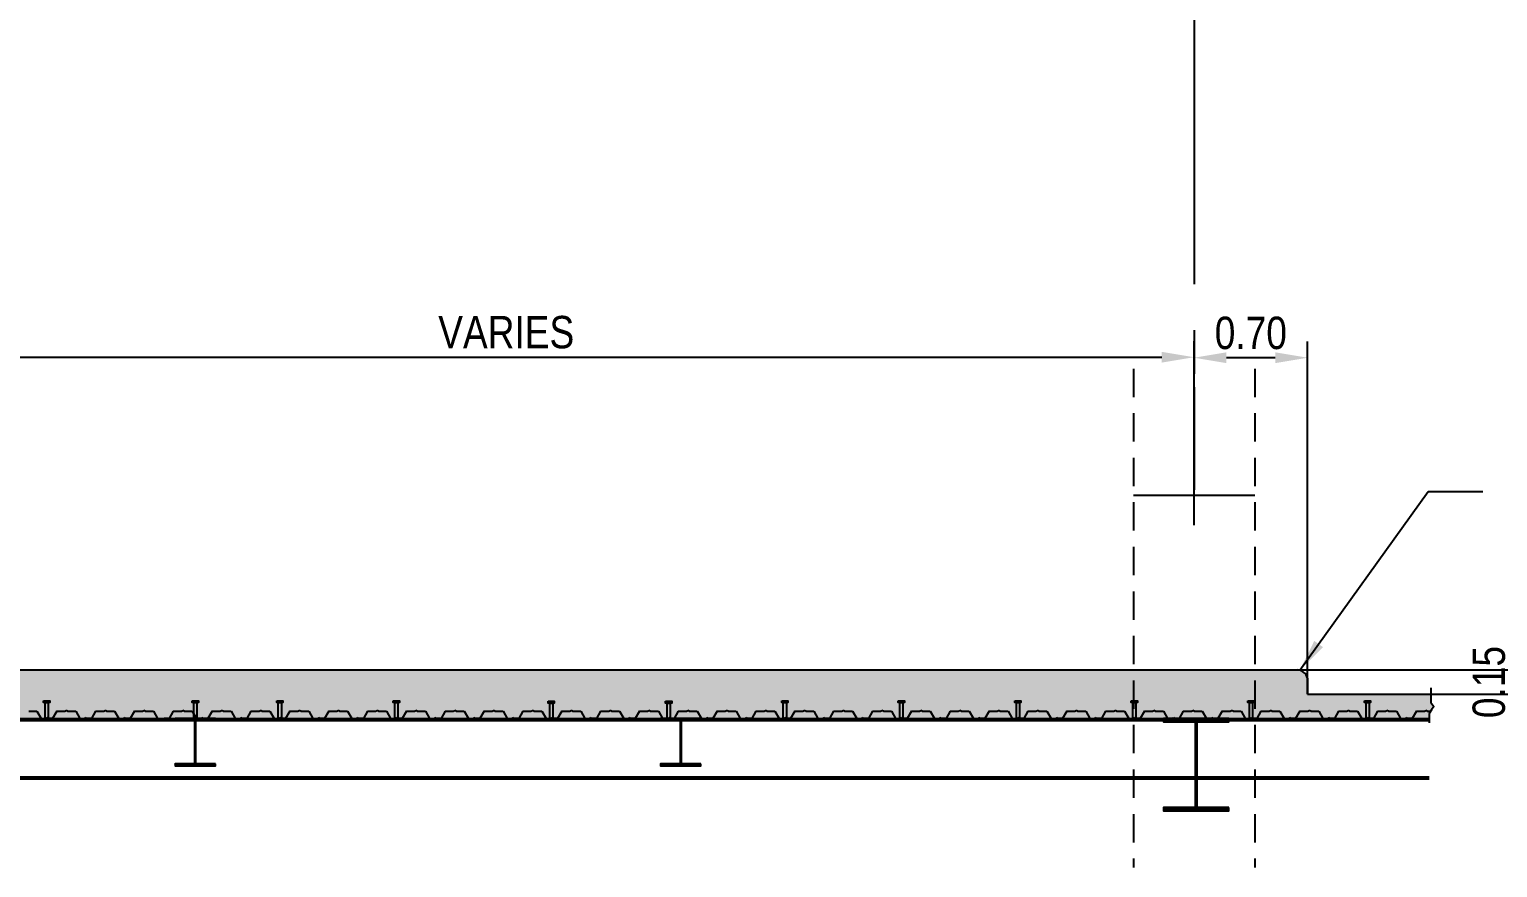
# Model space of a CAD drawing. Header units: millimetres. Extents: x 2148 to 2681, y 758 to 986.
# Drawn here: x 2252.55 to 2261.62, y 768.84 to 774.01 of the extents above; entities that cross this region are included whole.
import ezdxf

# ---------------------------------------------------------------- set-up
doc = ezdxf.new("R2010")
doc.units = ezdxf.units.MM
doc.linetypes.add('CENTER2', pattern=[28.575, 19.05, -3.175, 3.175, -3.175])
doc.linetypes.add('DASHED2', pattern=[0.375, 0.25, -0.125])
for name, color, linetype in [('4CO', 4, 'Continuous'), ('D', 1, 'Continuous'), ('FIXTURE', 1, 'Continuous'), ('hacht', 8, 'Continuous'), ('HATCH', 8, 'Continuous'), ('S_GRID LINES', 252, 'Continuous')]:
    doc.layers.add(name, color=color, linetype=linetype)
doc.styles.add('ARIALNW', font='ARIALN.TTF')
doc.dimstyles.new('DIM 100', dxfattribs={"dimtxt": 0.2, "dimasz": 0.2, "dimexe": 0.1, "dimexo": 0, "dimgap": 0.05, "dimtad": 1, "dimzin": 0, "dimdsep": 46, "dimtxsty": 'ARIALNW', "dimcen": 0.09, "dimclrd": 6, "dimclre": 6, "dimclrt": 13, "dimadec": 0, "dimazin": 0, "dimtfac": 1, "dimtofl": 0, "dimtmove": 2, "dimatfit": 3, "dimfxl": 1, "dimtolj": 1, "dimtzin": 0, "dimarcsym": 0})
doc.dimstyles.new('DIM 200', dxfattribs={"dimtxt": 0.36, "dimasz": 0.35, "dimexe": 0.1, "dimexo": 0, "dimgap": 0.08, "dimtad": 1, "dimlfac": 2, "dimrnd": 0.005, "dimzin": 1, "dimdsep": 46, "dimtxsty": 'ARIALNW', "dimcen": 0.09, "dimclrd": 6, "dimclre": 6, "dimclrt": 13, "dimadec": 0, "dimazin": 0, "dimtfac": 1, "dimtofl": 0, "dimtmove": 2, "dimatfit": 3, "dimfxl": 1, "dimtolj": 1, "dimtzin": 0, "dimarcsym": 0})

# ---------------------------------------------------------------- blocks, each defined once
blk = doc.blocks.new('*D2446')
at = {"layer": 'Defpoints', "color": 0, "transparency": 16777216}
for p in [(2259.742, 772.1563, 0), (2259.742, 771.9867), (2260.4433, 769.9587)]:
    blk.add_point(p, dxfattribs=at)
at = {"layer": 'FIXTURE', "color": 6, "lineweight": -2, "transparency": 16777216}
for p, q in [((2259.742, 772.1563), (2259.742, 771.8867)), ((2260.4433, 769.9587), (2260.4433, 772.0867)), ((2260.2433, 771.9867), (2259.942, 771.9867))]:
    blk.add_line(p, q, dxfattribs=at)
at = {"layer": 'FIXTURE', "color": 6, "transparency": 16777216}
for points in [[(2259.942, 772.02), (2259.942, 771.9533), (2259.742, 771.9867)], [(2260.2433, 772.02), (2260.2433, 771.9533), (2260.4433, 771.9867)]]:
    blk.add_solid(points, dxfattribs=at)
at = {"layer": 'FIXTURE', "color": 13, "transparency": 16777216, "insert": (2260.0926, 772.1388), "char_height": 0.2, "attachment_point": 5, "style": 'ARIALNW'}
blk.add_mtext('\\A1;0.70', dxfattribs=at)
blk = doc.blocks.new('*D2447')
at = {"layer": 'Defpoints', "color": 0, "transparency": 16777216}
for p in [(2259.742, 771.9898), (2251.242, 770.9531, 0), (2259.742, 770.9531, 0)]:
    blk.add_point(p, dxfattribs=at)
at = {"layer": 'FIXTURE', "color": 6, "lineweight": -2, "transparency": 16777216}
for p, q in [((2251.242, 770.9531), (2251.242, 772.0898)), ((2259.742, 770.9531), (2259.742, 772.0898)), ((2251.442, 771.9898), (2259.542, 771.9898))]:
    blk.add_line(p, q, dxfattribs=at)
at = {"layer": 'FIXTURE', "color": 6, "transparency": 16777216}
for points in [[(2251.442, 772.0232), (2251.442, 771.9565), (2251.242, 771.9898)], [(2259.542, 772.0232), (2259.542, 771.9565), (2259.742, 771.9898)]]:
    blk.add_solid(points, dxfattribs=at)
at = {"layer": 'FIXTURE', "color": 13, "transparency": 16777216, "insert": (2255.492, 772.1433), "char_height": 0.2, "attachment_point": 5, "style": 'ARIALNW'}
blk.add_mtext('\\A1;VARIES', dxfattribs=at)
blk = doc.blocks.new('*D2451')
at = {"layer": 'Defpoints', "color": 0, "transparency": 16777216}
for p in [(2260.302, 770.0587, 0), (2260.4433, 769.9087, 0), (2261.7671, 769.9087)]:
    blk.add_point(p, dxfattribs=at)
at = {"layer": 'FIXTURE', "color": 6, "lineweight": -2, "transparency": 16777216}
for p, q in [((2261.7671, 770.2587), (2261.7671, 770.4587)), ((2260.302, 770.0587), (2261.8671, 770.0587)), ((2260.4433, 769.9087), (2261.8671, 769.9087)), ((2261.7671, 769.7087), (2261.7671, 769.5087))]:
    blk.add_line(p, q, dxfattribs=at)
at = {"layer": 'FIXTURE', "color": 6, "transparency": 16777216}
for points in [[(2261.7337, 770.2587), (2261.8004, 770.2587), (2261.7671, 770.0587)], [(2261.7337, 769.7087), (2261.8004, 769.7087), (2261.7671, 769.9087)]]:
    blk.add_solid(points, dxfattribs=at)
at = {"layer": 'FIXTURE', "color": 13, "transparency": 16777216, "insert": (2261.5641, 769.9837), "char_height": 0.2, "attachment_point": 5, "rotation": 90, "style": 'ARIALNW'}
blk.add_mtext('\\A1;0.15', dxfattribs=at)

msp = doc.modelspace()

# ---------------------------------------------------------------- hatches: boundary and pattern name
at = {"layer": 'hacht'}
h = msp.add_hatch(dxfattribs=at)
h.set_pattern_fill('AR-CONC', color=256, scale=0.002, angle=35, style=0)
h.set_pattern_definition([(85, (-866.19043, -413.75837), (0.316758456, 0.182880597), [0.0381, -0.4191]), (30, (-866.19043, -413.75837), (-0.276909643, 0.27257997), [0.03048, -0.33528]), (135.451, (-866.16404, -413.74313), (0.03985089, 0.4554599), [0.03238, -0.35618]), (81.1842, (-866.2487, -413.67515), (0.49233888, 0.24209098), [0.05715, -0.62865]), (131.6356, (-866.2077, -413.655), (0.10510539, 0.67769725), [0.04857, -0.53427]), (26.184, (-866.2487, -413.67515), (0.1051065, 0.67769696), [0.04572, -0.50292]), (56, (-866.19253, -413.66682), (0.36570546, 0.006383428), [0.0381, -0.4191]), (1, (-866.19253, -413.6668), (-0.11004124, 0.372652272), [0.03048, -0.33528]), (106.4514, (-866.16205, -413.6663), (0.255663068, 0.379035893), [0.03238, -0.35618]), (72.5, (-866.19043, -413.75837), (-0.0919374844, 0.142069966), [0, -0.331216, 0, -0.34036, 0, -0.33655]), (42.5, (-866.19043, -413.75837), (-0.005451508, 0.240778613), [0, -0.194056, 0, -0.323596, 0, -0.12827]), (2.5, (-866.28323, -413.82335), (0.2287103716, 0.146157716), [0, -0.127, 0, -0.39624, 0, -0.52578]), (352.5, (-866.32484, -413.8525), (0.213512571, 0.21158314), [0, -0.1651, 0, -0.263144, 0, -0.37338])])
h.paths.add_polyline_path([(2251.6169758, 770.058657), (2251.6169758, 769.758657), (2259.3669758, 769.758657), (2259.3669758, 770.058657)])
h.paths.add_polyline_path([(2259.3669758, 770.058657), (2259.3669758, 769.758657), (2260.1169758, 769.758657), (2260.1169758, 770.058657)])
h.paths.add_polyline_path([(2260.1169758, 770.058657), (2260.1169758, 769.758657), (2261.1942739, 769.758657), (2261.1942739, 769.7892966), (2261.2085494, 769.8112421), (2261.222505, 769.8326958), (2261.2051478, 769.8567477), (2261.2051478, 769.908657), (2260.4432997, 769.908657), (2260.4432997, 770.008657, 0.292692539), (2260.3824963, 770.058657)])
h.paths.add_polyline_path([(2251.6169758, 769.758657), (2251.6169758, 770.058657), (2250.8669758, 770.058657), (2250.8669758, 769.758657)])
h.paths.add_polyline_path([(2250.5988153, 770.058657, 0.292692539), (2250.5380119, 770.008657), (2250.5380119, 769.908657), (2249.4204147, 769.908657), (2249.4204147, 769.8567477), (2249.4377719, 769.8326958), (2249.4238163, 769.8112421), (2249.4095408, 769.7892966), (2249.4095408, 769.758657), (2250.8669758, 769.758657), (2250.8669758, 770.058657)])
at = {"layer": 'HATCH', "ltscale": 0.5, "extrusion": (-2.95994e-09, 2.54479e-10, 1)}
h = msp.add_hatch(dxfattribs=at)
h.set_pattern_fill('ANSI31', color=256, scale=0.012345, style=0)
h.set_pattern_definition([(44.9999999998, (100698.6671445, 4163.040546), (-0.001091190377078, 0.001091190377085), [])])
edge = h.paths.add_edge_path()
edge.add_line((2253.6952832, 769.4781922), (2253.5788568, 769.4781922))
edge.add_arc((2253.5788568, 769.4830066), 0.0048144, 174.09726707, 269.99999993, ccw=False)
edge.add_line((2253.574068, 769.4835017), (2253.574068, 769.7410023))
edge.add_arc((2253.5788568, 769.7414974), 0.0048144, 89.63455454, 185.90273272, ccw=False)
edge.add_line((2253.5788875, 769.7463116), (2253.6952832, 769.7463116))
edge.add_line((2253.6952832, 769.7463116), (2253.6952832, 769.758657))
edge.add_line((2253.6952832, 769.758657), (2253.4457787, 769.758657))
edge.add_line((2253.4457787, 769.758657), (2253.4457787, 769.7463116))
edge.add_line((2253.4457787, 769.7463116), (2253.5618358, 769.7463116))
edge.add_arc((2253.5618665, 769.7414974), 0.0048144, -4.29209346, 90.36544516, ccw=False)
edge.add_line((2253.5666674, 769.741137), (2253.5666674, 769.4833669))
edge.add_arc((2253.5618665, 769.4830066), 0.0048144, -89.99999963, 4.29209365, ccw=False)
edge.add_line((2253.5618665, 769.4781922), (2253.4457787, 769.4781922))
edge.add_line((2253.4457787, 769.4781922), (2253.4457787, 769.4658468))
edge.add_line((2253.4457787, 769.4658468), (2253.6952832, 769.4658468))
edge.add_line((2253.6952832, 769.4658468), (2253.6952832, 769.4781922))
h = msp.add_hatch(dxfattribs=at)
h.set_pattern_fill('ANSI31', color=256, scale=0.012345, style=0)
h.set_pattern_definition([(44.9999999998, (100701.6671904, 4163.040546), (-0.001091190377078, 0.001091190377085), [])])
edge = h.paths.add_edge_path()
edge.add_line((2256.6953291, 769.4781922), (2256.5789027, 769.4781922))
edge.add_arc((2256.5789027, 769.4830066), 0.0048144, 174.09726707, 269.99999993, ccw=False)
edge.add_line((2256.5741139, 769.4835017), (2256.5741139, 769.7410023))
edge.add_arc((2256.5789027, 769.7414974), 0.0048144, 89.63455454, 185.90273272, ccw=False)
edge.add_line((2256.5789334, 769.7463116), (2256.6953291, 769.7463116))
edge.add_line((2256.6953291, 769.7463116), (2256.6953291, 769.758657))
edge.add_line((2256.6953291, 769.758657), (2256.4458246, 769.758657))
edge.add_line((2256.4458246, 769.758657), (2256.4458246, 769.7463116))
edge.add_line((2256.4458246, 769.7463116), (2256.5618817, 769.7463116))
edge.add_arc((2256.5619124, 769.7414974), 0.0048144, -4.29209346, 90.36544516, ccw=False)
edge.add_line((2256.5667132, 769.741137), (2256.5667132, 769.4833669))
edge.add_arc((2256.5619124, 769.4830066), 0.0048144, -89.99999963, 4.29209365, ccw=False)
edge.add_line((2256.5619124, 769.4781922), (2256.4458246, 769.4781922))
edge.add_line((2256.4458246, 769.4781922), (2256.4458246, 769.4658468))
edge.add_line((2256.4458246, 769.4658468), (2256.6953291, 769.4658468))
edge.add_line((2256.6953291, 769.4658468), (2256.6953291, 769.4781922))
at = {"layer": 'HATCH', "ltscale": 0.5}
h = msp.add_hatch(dxfattribs=at)
h.set_pattern_fill('ANSI31', color=256, scale=0.02, style=0)
h.set_pattern_definition([(45, (161744.2889864, 6266.86587), (-0.001767766952966, 0.001767766952966), [])])
edge = h.paths.add_edge_path()
edge.add_line((2259.957382, 769.208657), (2259.7687671, 769.208657))
edge.add_arc((2259.7687671, 769.2164565), 0.0077995, 174.09726714, 270, ccw=False)
edge.add_line((2259.761009, 769.2172586), (2259.761009, 769.7300557))
edge.add_arc((2259.7687671, 769.7308577), 0.0077995, 89.63455467, 185.90273286, ccw=False)
edge.add_line((2259.7688168, 769.738657), (2259.957382, 769.738657))
edge.add_line((2259.957382, 769.738657), (2259.957382, 769.758657))
edge.add_line((2259.957382, 769.758657), (2259.5531758, 769.758657))
edge.add_line((2259.5531758, 769.758657), (2259.5531758, 769.738657))
edge.add_line((2259.5531758, 769.738657), (2259.7411924, 769.738657))
edge.add_arc((2259.7412421, 769.7308577), 0.0077995, -4.29209329, 90.36544533, ccw=False)
edge.add_line((2259.7490197, 769.730274), (2259.7490197, 769.2170402))
edge.add_arc((2259.7412421, 769.2164565), 0.0077995, -90, 4.29209328, ccw=False)
edge.add_line((2259.7412421, 769.208657), (2259.5531758, 769.208657))
edge.add_line((2259.5531758, 769.208657), (2259.5531758, 769.188657))
edge.add_line((2259.5531758, 769.188657), (2259.957382, 769.188657))
edge.add_line((2259.957382, 769.188657), (2259.957382, 769.208657))

# ---------------------------------------------------------------- linework, layer by layer
at = {"layer": '4CO', "ltscale": 0.5}
for p, q in [((2250.5988153, 770.058657), (2260.3824963, 770.058657)), ((2260.4432997, 769.908657), (2260.4432997, 770.008657)), ((2260.4432997, 769.908657), (2261.2051478, 769.908657)), ((2249.4095408, 769.758657, 0), (2258.9658989, 769.758657, 0))]:
    msp.add_line(p, q, dxfattribs=at)
msp.add_arc((2260.3738497, 769.9861717), 0.0729993, 17.94005805, 83.19749681, dxfattribs=at)
at = {"layer": 'D', "color": 3, "ltscale": 0.5}
msp.add_line((2252.8530572, 769.758657, 0), (2258.9658989, 769.758657, 0), dxfattribs=at)
at = {"layer": 'D'}
for p, q in [((2249.4095408, 769.7463116, 0), (2261.1942739, 769.7463116, 0)), ((2251.2545044, 769.3988806, -0.0000001), (2261.1942739, 769.3988806, 0)), ((2251.2545044, 769.3865352, -0.0000001), (2261.1942739, 769.3865352, 0))]:
    msp.add_line(p, q, dxfattribs=at)
at = {"layer": 'D', "color": 3, "ltscale": 0.5, "extrusion": (-2.95994e-09, 2.54479e-10, 1), "elevation": -0.0000065}
for points in [[(2253.6952832, 769.4781922), (2253.5788568, 769.4781922, -0.444720244), (2253.574068, 769.4835017), (2253.574068, 769.7410023, -0.446631522), (2253.5788875, 769.7463116), (2253.6952832, 769.7463116), (2253.6952832, 769.758657), (2253.4457787, 769.758657), (2253.4457787, 769.7463116), (2253.5618358, 769.7463116, -0.438228127), (2253.5666674, 769.741137), (2253.5666674, 769.4833669, -0.436328672), (2253.5618665, 769.4781922), (2253.4457787, 769.4781922), (2253.4457787, 769.4658468), (2253.6952832, 769.4658468)], [(2256.6953291, 769.4781922), (2256.5789027, 769.4781922, -0.444720244), (2256.5741139, 769.4835017), (2256.5741139, 769.7410023, -0.446631522), (2256.5789334, 769.7463116), (2256.6953291, 769.7463116), (2256.6953291, 769.758657), (2256.4458246, 769.758657), (2256.4458246, 769.7463116), (2256.5618817, 769.7463116, -0.438228127), (2256.5667132, 769.741137), (2256.5667132, 769.4833669, -0.436328672), (2256.5619124, 769.4781922), (2256.4458246, 769.4781922), (2256.4458246, 769.4658468), (2256.6953291, 769.4658468)]]:
    msp.add_lwpolyline(points, format="xyb", close=True, dxfattribs=at)
at = {"layer": 'D', "color": 3, "ltscale": 0.5}
msp.add_lwpolyline([(2259.957382, 769.208657), (2259.7687671, 769.208657, -0.444720244), (2259.761009, 769.2172586), (2259.761009, 769.7300557, -0.446631522), (2259.7688168, 769.738657), (2259.957382, 769.738657), (2259.957382, 769.758657), (2259.5531758, 769.758657), (2259.5531758, 769.738657), (2259.7411924, 769.738657, -0.438228127), (2259.7490197, 769.730274), (2259.7490197, 769.2170402, -0.436328672), (2259.7412421, 769.208657), (2259.5531758, 769.208657), (2259.5531758, 769.188657), (2259.957382, 769.188657)], format="xyb", close=True, dxfattribs=at)
at = {"layer": 'FIXTURE', "linetype": 'DASHED2', "ltscale": 0.7}
for p, q in [((2259.3669758, 771.918717, 0), (2259.3669758, 768.8375578, 0)), ((2260.1169758, 771.918717, 0), (2260.1169758, 768.8375578, 0))]:
    msp.add_line(p, q, dxfattribs=at)
at = {"layer": 'FIXTURE'}
for p, q in [((2260.1169758, 771.1349037, 0), (2259.3669758, 771.1349037, 0)), ((2260.4432997, 770.008657, 0), (2260.4432997, 769.908657, 0)), ((2249.4095408, 769.758657), (2261.1942739, 769.758657))]:
    msp.add_line(p, q, dxfattribs=at)
msp.add_lwpolyline([(2261.2051478, 769.9486231), (2261.2051478, 769.8567477), (2261.222505, 769.8326958), (2261.2085494, 769.8112421), (2261.1942739, 769.7892966), (2261.1942739, 769.7307871)], dxfattribs=at)
at = {"layer": 'HATCH', "ltscale": 0.5}
for p, q in [((2252.5419846, 769.8029998, -0.0000002), (2252.5919846, 769.8029998, -0.0000002)), ((2252.5919846, 769.8029998, -0.0000002), (2252.6177056, 769.758657, -0.0000001)), ((2252.6177056, 769.758657, -0.0000001), (2252.6474216, 769.758657, -0.0000001)), ((2252.6474216, 769.758657, -0.0000001), (2252.6533648, 769.765213, -0.0000006)), ((2252.659308, 769.758657, -0.0000001), (2252.6533648, 769.765213, -0.0000006)), ((2252.689024, 769.758657, -0.0000001), (2252.659308, 769.758657, -0.0000001)), ((2252.714745, 769.8029998, -0.0000002), (2252.689024, 769.758657, -0.0000001)), ((2252.714745, 769.8029998, -0.0000002), (2252.764745, 769.8029998, -0.0000002)), ((2252.764745, 769.8029998, -0.0000002), (2252.7733717, 769.8076971, -0.0000006)), ((2252.7819984, 769.8029998, -0.0000002), (2252.7733717, 769.8076971, -0.0000006)), ((2252.7819984, 769.8029998, -0.0000002), (2252.8319984, 769.8029998, -0.0000002)), ((2252.8319984, 769.8029998, -0.0000002), (2252.8577194, 769.758657, -0.0000001)), ((2252.8577194, 769.758657, -0.0000001), (2252.8874354, 769.758657, -0.0000001)), ((2252.8874354, 769.758657, -0.0000001), (2252.8933786, 769.765213, -0.0000006)), ((2252.8993218, 769.758657, -0.0000001), (2252.8933786, 769.765213, -0.0000006)), ((2252.9290378, 769.758657, -0.0000001), (2252.8993218, 769.758657, -0.0000001)), ((2252.9290378, 769.758657, -0.0000001), (2252.8993218, 769.758657, -0.0000001)), ((2252.9547588, 769.8029998, -0.0000002), (2252.9290378, 769.758657, -0.0000001)), ((2252.9547588, 769.8029998, -0.0000002), (2252.9290378, 769.758657, -0.0000001)), ((2252.9547588, 769.8029998, -0.0000002), (2253.0047588, 769.8029998, -0.0000002)), ((2252.9547588, 769.8029998, -0.0000002), (2253.0047588, 769.8029998, -0.0000002)), ((2253.0047588, 769.8029998, -0.0000002), (2253.0133856, 769.8076971, -0.0000006)), ((2253.0047588, 769.8029998, -0.0000002), (2253.0133856, 769.8076971, -0.0000006)), ((2253.0220123, 769.8029998, -0.0000002), (2253.0133856, 769.8076971, -0.0000006)), ((2253.0220123, 769.8029998, -0.0000002), (2253.0133856, 769.8076971, -0.0000006)), ((2253.0220123, 769.8029998, -0.0000002), (2253.0720123, 769.8029998, -0.0000002)), ((2253.0220123, 769.8029998, -0.0000002), (2253.0720123, 769.8029998, -0.0000002)), ((2253.0720123, 769.8029998, -0.0000002), (2253.0977333, 769.758657, -0.0000001)), ((2253.0720123, 769.8029998, -0.0000002), (2253.0977333, 769.758657, -0.0000001)), ((2253.0977333, 769.758657, -0.0000001), (2253.1274493, 769.758657, -0.0000001)), ((2253.0977333, 769.758657, -0.0000001), (2253.1274493, 769.758657, -0.0000001)), ((2253.1274493, 769.758657, -0.0000001), (2253.1333925, 769.765213, -0.0000006)), ((2253.1274493, 769.758657, -0.0000001), (2253.1333925, 769.765213, -0.0000006)), ((2253.1393357, 769.758657, -0.0000001), (2253.1333925, 769.765213, -0.0000006)), ((2253.1393357, 769.758657, -0.0000001), (2253.1333925, 769.765213, -0.0000006)), ((2253.1690517, 769.758657, -0.0000001), (2253.1393357, 769.758657, -0.0000001)), ((2253.1690517, 769.758657, -0.0000001), (2253.1393357, 769.758657, -0.0000001)), ((2253.1947727, 769.8029998, -0.0000002), (2253.1690517, 769.758657, -0.0000001)), ((2253.1947727, 769.8029998, -0.0000002), (2253.2447727, 769.8029998, -0.0000002)), ((2253.2447727, 769.8029998, -0.0000002), (2253.2533994, 769.8076971, -0.0000006)), ((2253.2620261, 769.8029998, -0.0000002), (2253.2533994, 769.8076971, -0.0000006)), ((2253.2620261, 769.8029998, -0.0000002), (2253.3120261, 769.8029998, -0.0000002)), ((2253.3120261, 769.8029998, -0.0000002), (2253.3377471, 769.758657, -0.0000001)), ((2253.3377471, 769.758657, -0.0000001), (2253.3674631, 769.758657, -0.0000001)), ((2253.4090655, 769.758657, -0.0000001), (2253.3793495, 769.758657, -0.0000001)), ((2253.4347865, 769.8029998, -0.0000002), (2253.4090655, 769.758657, -0.0000001)), ((2253.4347865, 769.8029998, -0.0000002), (2253.4847865, 769.8029998, -0.0000002)), ((2253.4847865, 769.8029998, -0.0000002), (2253.4934132, 769.8076971, -0.0000006)), ((2253.5020399, 769.8029998, -0.0000002), (2253.4934132, 769.8076971, -0.0000006)), ((2253.5020399, 769.8029998, -0.0000002), (2253.5520399, 769.8029998, -0.0000002)), ((2253.5520399, 769.8029998, -0.0000002), (2253.5777609, 769.758657, -0.0000001)), ((2253.5656425, 769.758657, -0.0000001), (2253.5715857, 769.765213, -0.0000006)), ((2253.5775289, 769.758657, -0.0000001), (2253.5715857, 769.765213, -0.0000006)), ((2253.5777609, 769.758657, -0.0000001), (2253.6074769, 769.758657, -0.0000001)), ((2253.6074769, 769.758657, -0.0000001), (2253.6134201, 769.765213, -0.0000006)), ((2253.6193633, 769.758657, -0.0000001), (2253.6134201, 769.765213, -0.0000006)), ((2253.6490793, 769.758657, -0.0000001), (2253.6193633, 769.758657, -0.0000001)), ((2253.6748003, 769.8029998, -0.0000002), (2253.6490793, 769.758657, -0.0000001)), ((2253.6748003, 769.8029998, -0.0000002), (2253.7248003, 769.8029998, -0.0000002)), ((2253.7248003, 769.8029998, -0.0000002), (2253.7334271, 769.8076971, -0.0000006)), ((2253.7420538, 769.8029998, -0.0000002), (2253.7334271, 769.8076971, -0.0000006)), ((2253.7420538, 769.8029998, -0.0000002), (2253.7920538, 769.8029998, -0.0000002)), ((2253.7920538, 769.8029998, -0.0000002), (2253.8177748, 769.758657, -0.0000001)), ((2253.8177748, 769.758657, -0.0000001), (2253.8474908, 769.758657, -0.0000001)), ((2253.8474908, 769.758657, -0.0000001), (2253.853434, 769.765213, -0.0000006)), ((2253.8593772, 769.758657, -0.0000001), (2253.853434, 769.765213, -0.0000006)), ((2253.8890932, 769.758657, -0.0000001), (2253.8593772, 769.758657, -0.0000001)), ((2253.9148142, 769.8029998, -0.0000002), (2253.8890932, 769.758657, -0.0000001)), ((2253.9148142, 769.8029998, -0.0000002), (2253.9648142, 769.8029998, -0.0000002)), ((2253.9648142, 769.8029998, -0.0000002), (2253.9734409, 769.8076971, -0.0000006)), ((2253.9820676, 769.8029998, -0.0000002), (2253.9734409, 769.8076971, -0.0000006)), ((2253.9820676, 769.8029998, -0.0000002), (2254.0320676, 769.8029998, -0.0000002)), ((2254.0320676, 769.8029998, -0.0000002), (2254.0577886, 769.758657, -0.0000001)), ((2254.0577886, 769.758657, -0.0000001), (2254.0875046, 769.758657, -0.0000001)), ((2254.0875046, 769.758657, -0.0000001), (2254.0934478, 769.765213, -0.0000006)), ((2254.099391, 769.758657, -0.0000001), (2254.0934478, 769.765213, -0.0000006)), ((2254.129107, 769.758657, -0.0000001), (2254.099391, 769.758657, -0.0000001)), ((2254.154828, 769.8029998, -0.0000002), (2254.129107, 769.758657, -0.0000001)), ((2254.154828, 769.8029998, -0.0000002), (2254.204828, 769.8029998, -0.0000002)), ((2254.204828, 769.8029998, -0.0000002), (2254.2134547, 769.8076971, -0.0000006)), ((2254.2220814, 769.8029998, -0.0000002), (2254.2134547, 769.8076971, -0.0000006)), ((2254.2220814, 769.8029998, -0.0000002), (2254.2720814, 769.8029998, -0.0000002)), ((2254.2720814, 769.8029998, -0.0000002), (2254.2978024, 769.758657, -0.0000001)), ((2254.2978024, 769.758657, -0.0000001), (2254.3275184, 769.758657, -0.0000001)), ((2254.3275184, 769.758657, -0.0000001), (2254.3334616, 769.765213, -0.0000006)), ((2254.3394048, 769.758657, -0.0000001), (2254.3334616, 769.765213, -0.0000006)), ((2254.3691208, 769.758657, -0.0000001), (2254.3394048, 769.758657, -0.0000001)), ((2254.3948418, 769.8029998, -0.0000002), (2254.3691208, 769.758657, -0.0000001)), ((2254.3948418, 769.8029998, -0.0000002), (2254.4448418, 769.8029998, -0.0000002)), ((2254.4448418, 769.8029998, -0.0000002), (2254.4534686, 769.8076971, -0.0000006)), ((2254.4620953, 769.8029998, -0.0000002), (2254.4534686, 769.8076971, -0.0000006)), ((2254.4620953, 769.8029998, -0.0000002), (2254.5120953, 769.8029998, -0.0000002)), ((2254.5120953, 769.8029998, -0.0000002), (2254.5378163, 769.758657, -0.0000001)), ((2254.5378163, 769.758657, -0.0000001), (2254.5675323, 769.758657, -0.0000001)), ((2254.5675323, 769.758657, -0.0000001), (2254.5734755, 769.765213, -0.0000006)), ((2254.5794187, 769.758657, -0.0000001), (2254.5734755, 769.765213, -0.0000006)), ((2254.6091347, 769.758657, -0.0000001), (2254.5794187, 769.758657, -0.0000001)), ((2254.6348557, 769.8029998, -0.0000002), (2254.6091347, 769.758657, -0.0000001)), ((2254.6348557, 769.8029998, -0.0000002), (2254.6848557, 769.8029998, -0.0000002)), ((2254.6848557, 769.8029998, -0.0000002), (2254.6934824, 769.8076971, -0.0000006)), ((2254.7021091, 769.8029998, -0.0000002), (2254.6934824, 769.8076971, -0.0000006)), ((2254.7021091, 769.8029998, -0.0000002), (2254.7521091, 769.8029998, -0.0000002)), ((2254.7521091, 769.8029998, -0.0000002), (2254.7778301, 769.758657, -0.0000001)), ((2254.7778301, 769.758657, -0.0000001), (2254.8075461, 769.758657, -0.0000001)), ((2254.8075461, 769.758657, -0.0000001), (2254.8134893, 769.765213, -0.0000006)), ((2254.8194325, 769.758657, -0.0000001), (2254.8134893, 769.765213, -0.0000006)), ((2254.8491485, 769.758657, -0.0000001), (2254.8194325, 769.758657, -0.0000001)), ((2254.8748695, 769.8029998, -0.0000002), (2254.8491485, 769.758657, -0.0000001)), ((2254.8748695, 769.8029998, -0.0000002), (2254.9248695, 769.8029998, -0.0000002)), ((2254.9248695, 769.8029998, -0.0000002), (2254.9334962, 769.8076971, -0.0000006)), ((2254.9421229, 769.8029998, -0.0000002), (2254.9334962, 769.8076971, -0.0000006)), ((2254.9421229, 769.8029998, -0.0000002), (2254.9921229, 769.8029998, -0.0000002)), ((2254.9921229, 769.8029998, -0.0000002), (2255.0178439, 769.758657, -0.0000001)), ((2255.0178439, 769.758657, -0.0000001), (2255.0475599, 769.758657, -0.0000001)), ((2255.0475599, 769.758657, -0.0000001), (2255.0535031, 769.765213, -0.0000006)), ((2255.0594463, 769.758657, -0.0000001), (2255.0535031, 769.765213, -0.0000006)), ((2255.0891623, 769.758657, -0.0000001), (2255.0594463, 769.758657, -0.0000001)), ((2255.1148834, 769.8029998, -0.0000002), (2255.0891623, 769.758657, -0.0000001)), ((2255.1148834, 769.8029998, -0.0000002), (2255.1648834, 769.8029998, -0.0000002)), ((2255.1648834, 769.8029998, -0.0000002), (2255.1735101, 769.8076971, -0.0000006)), ((2255.1821368, 769.8029998, -0.0000002), (2255.1735101, 769.8076971, -0.0000006)), ((2255.1821368, 769.8029998, -0.0000002), (2255.2321368, 769.8029998, -0.0000002)), ((2255.2321368, 769.8029998, -0.0000002), (2255.2578578, 769.758657, -0.0000001)), ((2255.2578578, 769.758657, -0.0000001), (2255.2875738, 769.758657, -0.0000001)), ((2255.2875738, 769.758657, -0.0000001), (2255.293517, 769.765213, -0.0000006)), ((2255.2994602, 769.758657, -0.0000001), (2255.293517, 769.765213, -0.0000006)), ((2255.3291762, 769.758657, -0.0000001), (2255.2994602, 769.758657, -0.0000001)), ((2255.3548972, 769.8029998, -0.0000002), (2255.3291762, 769.758657, -0.0000001)), ((2255.3548972, 769.8029998, -0.0000002), (2255.4048972, 769.8029998, -0.0000002)), ((2255.4048972, 769.8029998, -0.0000002), (2255.4135239, 769.8076971, -0.0000006)), ((2255.4221506, 769.8029998, -0.0000002), (2255.4135239, 769.8076971, -0.0000006)), ((2255.4221506, 769.8029998, -0.0000002), (2255.4721506, 769.8029998, -0.0000002)), ((2255.4721506, 769.8029998, -0.0000002), (2255.4978716, 769.758657, -0.0000001)), ((2255.4978716, 769.758657, -0.0000001), (2255.5275876, 769.758657, -0.0000001)), ((2255.5275876, 769.758657, -0.0000001), (2255.5335308, 769.765213, -0.0000006)), ((2255.539474, 769.758657, -0.0000001), (2255.5335308, 769.765213, -0.0000006)), ((2255.56919, 769.758657, -0.0000001), (2255.539474, 769.758657, -0.0000001)), ((2255.594911, 769.8029998, -0.0000002), (2255.56919, 769.758657, -0.0000001)), ((2255.594911, 769.8029998, -0.0000002), (2255.644911, 769.8029998, -0.0000002)), ((2255.644911, 769.8029998, -0.0000002), (2255.6535377, 769.8076971, -0.0000006)), ((2255.6621644, 769.8029998, -0.0000002), (2255.6535377, 769.8076971, -0.0000006)), ((2255.6621644, 769.8029998, -0.0000002), (2255.7121644, 769.8029998, -0.0000002)), ((2255.7121644, 769.8029998, -0.0000002), (2255.7378855, 769.758657, -0.0000001)), ((2255.7378855, 769.758657, -0.0000001), (2255.7676015, 769.758657, -0.0000001)), ((2255.7676015, 769.758657, -0.0000001), (2255.7735447, 769.765213, -0.0000006)), ((2255.7794878, 769.758657, -0.0000001), (2255.7735447, 769.765213, -0.0000006)), ((2255.8092038, 769.758657, -0.0000001), (2255.7794878, 769.758657, -0.0000001)), ((2255.8349249, 769.8029998, -0.0000002), (2255.8092038, 769.758657, -0.0000001)), ((2255.8349249, 769.8029998, -0.0000002), (2255.8849249, 769.8029998, -0.0000002)), ((2255.8849249, 769.8029998, -0.0000002), (2255.8935516, 769.8076971, -0.0000006)), ((2255.9021783, 769.8029998, -0.0000002), (2255.8935516, 769.8076971, -0.0000006)), ((2255.9021783, 769.8029998, -0.0000002), (2255.9521783, 769.8029998, -0.0000002)), ((2255.9521783, 769.8029998, -0.0000002), (2255.9778993, 769.758657, -0.0000001)), ((2255.9778993, 769.758657, -0.0000001), (2256.0076153, 769.758657, -0.0000001)), ((2256.0076153, 769.758657, -0.0000001), (2256.0135585, 769.765213, -0.0000006)), ((2256.0195017, 769.758657, -0.0000001), (2256.0135585, 769.765213, -0.0000006)), ((2256.0492177, 769.758657, -0.0000001), (2256.0195017, 769.758657, -0.0000001)), ((2256.0749387, 769.8029998, -0.0000002), (2256.0492177, 769.758657, -0.0000001)), ((2256.0749387, 769.8029998, -0.0000002), (2256.1249387, 769.8029998, -0.0000002)), ((2256.1249387, 769.8029998, -0.0000002), (2256.1335654, 769.8076971, -0.0000006)), ((2256.1421921, 769.8029998, -0.0000002), (2256.1335654, 769.8076971, -0.0000006)), ((2256.1421921, 769.8029998, -0.0000002), (2256.1921921, 769.8029998, -0.0000002)), ((2256.1921921, 769.8029998, -0.0000002), (2256.2179131, 769.758657, -0.0000001)), ((2256.2179131, 769.758657, -0.0000001), (2256.2476291, 769.758657, -0.0000001)), ((2256.2476291, 769.758657, -0.0000001), (2256.2535723, 769.765213, -0.0000006)), ((2256.2595155, 769.758657, -0.0000001), (2256.2535723, 769.765213, -0.0000006)), ((2256.2892315, 769.758657, -0.0000001), (2256.2595155, 769.758657, -0.0000001)), ((2256.3149525, 769.8029998, -0.0000002), (2256.2892315, 769.758657, -0.0000001)), ((2256.3149525, 769.8029998, -0.0000002), (2256.3649525, 769.8029998, -0.0000002)), ((2256.3649525, 769.8029998, -0.0000002), (2256.3735792, 769.8076971, -0.0000006)), ((2256.3822059, 769.8029998, -0.0000002), (2256.3735792, 769.8076971, -0.0000006)), ((2256.3822059, 769.8029998, -0.0000002), (2256.4322059, 769.8029998, -0.0000002)), ((2256.4322059, 769.8029998, -0.0000002), (2256.457927, 769.758657, -0.0000001)), ((2256.457927, 769.758657, -0.0000001), (2256.487643, 769.758657, -0.0000001)), ((2256.487643, 769.758657, -0.0000001), (2256.4935862, 769.765213, -0.0000006)), ((2256.4995294, 769.758657, -0.0000001), (2256.4935862, 769.765213, -0.0000006)), ((2256.5292454, 769.758657, -0.0000001), (2256.4995294, 769.758657, -0.0000001)), ((2256.5549664, 769.8029998, -0.0000002), (2256.5292454, 769.758657, -0.0000001)), ((2256.5549664, 769.8029998, -0.0000002), (2256.6049664, 769.8029998, -0.0000002)), ((2256.6049664, 769.8029998, -0.0000002), (2256.6135931, 769.8076971, -0.0000006)), ((2256.6222198, 769.8029998, -0.0000002), (2256.6135931, 769.8076971, -0.0000006)), ((2256.6222198, 769.8029998, -0.0000002), (2256.6722198, 769.8029998, -0.0000002)), ((2256.6722198, 769.8029998, -0.0000002), (2256.6979408, 769.758657, -0.0000001)), ((2256.6979408, 769.758657, -0.0000001), (2256.7276568, 769.758657, -0.0000001)), ((2256.7276568, 769.758657, -0.0000001), (2256.7336, 769.765213, -0.0000006)), ((2256.7395432, 769.758657, -0.0000001), (2256.7336, 769.765213, -0.0000006)), ((2256.7692592, 769.758657, -0.0000001), (2256.7395432, 769.758657, -0.0000001)), ((2256.7949802, 769.8029998, -0.0000002), (2256.7692592, 769.758657, -0.0000001)), ((2256.7949802, 769.8029998, -0.0000002), (2256.8449802, 769.8029998, -0.0000002)), ((2256.8449802, 769.8029998, -0.0000002), (2256.8536069, 769.8076971, -0.0000006)), ((2256.8622336, 769.8029998, -0.0000002), (2256.8536069, 769.8076971, -0.0000006)), ((2256.8622336, 769.8029998, -0.0000002), (2256.9122336, 769.8029998, -0.0000002)), ((2256.9122336, 769.8029998, -0.0000002), (2256.9379546, 769.758657, -0.0000001)), ((2256.9379546, 769.758657, -0.0000001), (2256.9676706, 769.758657, -0.0000001)), ((2256.9676706, 769.758657, -0.0000001), (2256.9736138, 769.765213, -0.0000006)), ((2256.979557, 769.758657, -0.0000001), (2256.9736138, 769.765213, -0.0000006)), ((2257.009273, 769.758657, -0.0000001), (2256.979557, 769.758657, -0.0000001)), ((2257.034994, 769.8029998, -0.0000002), (2257.009273, 769.758657, -0.0000001)), ((2257.034994, 769.8029998, -0.0000002), (2257.084994, 769.8029998, -0.0000002)), ((2257.084994, 769.8029998, -0.0000002), (2257.0936207, 769.8076971, -0.0000006)), ((2257.1022475, 769.8029998, -0.0000002), (2257.0936207, 769.8076971, -0.0000006)), ((2257.1022475, 769.8029998, -0.0000002), (2257.1522475, 769.8029998, -0.0000002)), ((2257.1522475, 769.8029998, -0.0000002), (2257.1779685, 769.758657, -0.0000001)), ((2257.1779685, 769.758657, -0.0000001), (2257.2076845, 769.758657, -0.0000001)), ((2257.2076845, 769.758657, -0.0000001), (2257.2136277, 769.765213, -0.0000006)), ((2257.2195709, 769.758657, -0.0000001), (2257.2136277, 769.765213, -0.0000006)), ((2257.2492869, 769.758657, -0.0000001), (2257.2195709, 769.758657, -0.0000001)), ((2257.2750079, 769.8029998, -0.0000002), (2257.2492869, 769.758657, -0.0000001)), ((2257.2750079, 769.8029998, -0.0000002), (2257.3250079, 769.8029998, -0.0000002)), ((2257.3250079, 769.8029998, -0.0000002), (2257.3336346, 769.8076971, -0.0000006)), ((2257.3422613, 769.8029998, -0.0000002), (2257.3336346, 769.8076971, -0.0000006)), ((2257.3422613, 769.8029998, -0.0000002), (2257.3922613, 769.8029998, -0.0000002)), ((2257.3922613, 769.8029998, -0.0000002), (2257.4179823, 769.758657, -0.0000001)), ((2257.4179823, 769.758657, -0.0000001), (2257.4476983, 769.758657, -0.0000001)), ((2257.4476983, 769.758657, -0.0000001), (2257.4536415, 769.765213, -0.0000006)), ((2257.4595847, 769.758657, -0.0000001), (2257.4536415, 769.765213, -0.0000006)), ((2257.4893007, 769.758657, -0.0000001), (2257.4595847, 769.758657, -0.0000001)), ((2257.5150217, 769.8029998, -0.0000002), (2257.4893007, 769.758657, -0.0000001)), ((2257.5150217, 769.8029998, -0.0000002), (2257.5650217, 769.8029998, -0.0000002)), ((2257.5650217, 769.8029998, -0.0000002), (2257.5736484, 769.8076971, -0.0000006)), ((2257.5822751, 769.8029998, -0.0000002), (2257.5736484, 769.8076971, -0.0000006)), ((2257.5822751, 769.8029998, -0.0000002), (2257.6322751, 769.8029998, -0.0000002)), ((2257.6322751, 769.8029998, -0.0000002), (2257.6579961, 769.758657, -0.0000001)), ((2257.6579961, 769.758657, -0.0000001), (2257.6877121, 769.758657, -0.0000001)), ((2257.6877121, 769.758657, -0.0000001), (2257.6936553, 769.765213, -0.0000006)), ((2257.6995985, 769.758657, -0.0000001), (2257.6936553, 769.765213, -0.0000006)), ((2257.7293145, 769.758657, -0.0000001), (2257.6995985, 769.758657, -0.0000001)), ((2257.7550355, 769.8029998, -0.0000002), (2257.7293145, 769.758657, -0.0000001)), ((2257.7550355, 769.8029998, -0.0000002), (2257.8050355, 769.8029998, -0.0000002)), ((2257.8050355, 769.8029998, -0.0000002), (2257.8136622, 769.8076971, -0.0000006)), ((2257.822289, 769.8029998, -0.0000002), (2257.8136622, 769.8076971, -0.0000006)), ((2257.822289, 769.8029998, -0.0000002), (2257.872289, 769.8029998, -0.0000002)), ((2257.872289, 769.8029998, -0.0000002), (2257.89801, 769.758657, -0.0000001)), ((2257.89801, 769.758657, -0.0000001), (2257.927726, 769.758657, -0.0000001)), ((2257.927726, 769.758657, -0.0000001), (2257.9336692, 769.765213, -0.0000006)), ((2257.9396124, 769.758657, -0.0000001), (2257.9336692, 769.765213, -0.0000006)), ((2257.9693284, 769.758657, -0.0000001), (2257.9396124, 769.758657, -0.0000001)), ((2257.9950494, 769.8029998, -0.0000002), (2257.9693284, 769.758657, -0.0000001)), ((2257.9950494, 769.8029998, -0.0000002), (2258.0450494, 769.8029998, -0.0000002)), ((2258.0450494, 769.8029998, -0.0000002), (2258.0536761, 769.8076971, -0.0000006)), ((2258.0623028, 769.8029998, -0.0000002), (2258.0536761, 769.8076971, -0.0000006)), ((2258.0623028, 769.8029998, -0.0000002), (2258.1123028, 769.8029998, -0.0000002)), ((2258.1123028, 769.8029998, -0.0000002), (2258.1380238, 769.758657, -0.0000001)), ((2258.1380238, 769.758657, -0.0000001), (2258.1677398, 769.758657, -0.0000001)), ((2258.1677398, 769.758657, -0.0000001), (2258.173683, 769.765213, -0.0000006)), ((2258.1796262, 769.758657, -0.0000001), (2258.173683, 769.765213, -0.0000006)), ((2258.2093422, 769.758657, -0.0000001), (2258.1796262, 769.758657, -0.0000001)), ((2258.2350632, 769.8029998, -0.0000002), (2258.2093422, 769.758657, -0.0000001)), ((2258.2350632, 769.8029998, -0.0000002), (2258.2850632, 769.8029998, -0.0000002)), ((2258.2850632, 769.8029998, -0.0000002), (2258.2936899, 769.8076971, -0.0000006)), ((2258.3023166, 769.8029998, -0.0000002), (2258.2936899, 769.8076971, -0.0000006)), ((2258.3023166, 769.8029998, -0.0000002), (2258.3523166, 769.8029998, -0.0000002)), ((2258.3523166, 769.8029998, -0.0000002), (2258.3780376, 769.758657, -0.0000001)), ((2258.3780376, 769.758657, -0.0000001), (2258.4077536, 769.758657, -0.0000001)), ((2258.4077536, 769.758657, -0.0000001), (2258.4136968, 769.765213, -0.0000006)), ((2258.41964, 769.758657, -0.0000001), (2258.4136968, 769.765213, -0.0000006)), ((2258.449356, 769.758657, -0.0000001), (2258.41964, 769.758657, -0.0000001)), ((2258.475077, 769.8029998, -0.0000002), (2258.449356, 769.758657, -0.0000001)), ((2258.475077, 769.8029998, -0.0000002), (2258.525077, 769.8029998, -0.0000002)), ((2258.525077, 769.8029998, -0.0000002), (2258.5337037, 769.8076971, -0.0000006)), ((2258.5423305, 769.8029998, -0.0000002), (2258.5337037, 769.8076971, -0.0000006)), ((2258.5423305, 769.8029998, -0.0000002), (2258.5923305, 769.8029998, -0.0000002)), ((2258.5923305, 769.8029998, -0.0000002), (2258.6180515, 769.758657, -0.0000001)), ((2258.6180515, 769.758657, -0.0000001), (2258.6477675, 769.758657, -0.0000001)), ((2258.6477675, 769.758657, -0.0000001), (2258.6537107, 769.765213, -0.0000006)), ((2258.6596539, 769.758657, -0.0000001), (2258.6537107, 769.765213, -0.0000006)), ((2258.6893699, 769.758657, -0.0000001), (2258.6596539, 769.758657, -0.0000001)), ((2258.7150909, 769.8029998, -0.0000002), (2258.6893699, 769.758657, -0.0000001)), ((2258.7150909, 769.8029998, -0.0000002), (2258.7650909, 769.8029998, -0.0000002)), ((2258.7650909, 769.8029998, -0.0000002), (2258.7737176, 769.8076971, -0.0000006)), ((2258.7650909, 769.8029998, -0.0000002), (2258.7737176, 769.8076971, -0.0000006)), ((2258.7823443, 769.8029998, -0.0000002), (2258.7737176, 769.8076971, -0.0000006)), ((2258.7823443, 769.8029998, -0.0000002), (2258.7737176, 769.8076971, -0.0000006)), ((2258.7823443, 769.8029998, -0.0000002), (2258.8323443, 769.8029998, -0.0000002)), ((2258.8323443, 769.8029998, -0.0000002), (2258.8580653, 769.758657, -0.0000001)), ((2258.8580653, 769.758657, -0.0000001), (2258.8877813, 769.758657, -0.0000001)), ((2258.8877813, 769.758657, -0.0000001), (2258.8937245, 769.765213, -0.0000006)), ((2258.8996677, 769.758657, -0.0000001), (2258.8937245, 769.765213, -0.0000006)), ((2258.9293837, 769.758657, -0.0000001), (2258.8996677, 769.758657, -0.0000001)), ((2258.9551047, 769.8029998, -0.0000002), (2258.9293837, 769.758657, -0.0000001)), ((2258.9551047, 769.8029998, -0.0000002), (2259.0051047, 769.8029998, -0.0000002)), ((2259.0051047, 769.8029998, -0.0000002), (2259.0137314, 769.8076971, -0.0000006)), ((2259.0223581, 769.8029998, -0.0000002), (2259.0137314, 769.8076971, -0.0000006)), ((2259.0223581, 769.8029998, -0.0000002), (2259.0723581, 769.8029998, -0.0000002)), ((2259.0723581, 769.8029998, -0.0000002), (2259.0980791, 769.758657, -0.0000001)), ((2259.0980791, 769.758657, -0.0000001), (2259.1277951, 769.758657, -0.0000001)), ((2259.1277951, 769.758657, -0.0000001), (2259.1337383, 769.765213, -0.0000006)), ((2259.1396815, 769.758657, -0.0000001), (2259.1337383, 769.765213, -0.0000006)), ((2259.1693975, 769.758657, -0.0000001), (2259.1396815, 769.758657, -0.0000001)), ((2259.1951185, 769.8029998, -0.0000002), (2259.1693975, 769.758657, -0.0000001)), ((2259.1951185, 769.8029998, -0.0000002), (2259.2451185, 769.8029998, -0.0000002)), ((2259.2451185, 769.8029998, -0.0000002), (2259.2537453, 769.8076971, -0.0000006)), ((2259.262372, 769.8029998, -0.0000002), (2259.2537453, 769.8076971, -0.0000006)), ((2259.262372, 769.8029998, -0.0000002), (2259.312372, 769.8029998, -0.0000002)), ((2259.312372, 769.8029998, -0.0000002), (2259.338093, 769.758657, -0.0000001)), ((2259.338093, 769.758657, -0.0000001), (2259.367809, 769.758657, -0.0000001)), ((2259.367809, 769.758657, -0.0000001), (2259.3737522, 769.765213, -0.0000006)), ((2259.3796954, 769.758657, -0.0000001), (2259.3737522, 769.765213, -0.0000006)), ((2259.4094114, 769.758657, -0.0000001), (2259.3796954, 769.758657, -0.0000001)), ((2259.4351324, 769.8029998, -0.0000002), (2259.4094114, 769.758657, -0.0000001)), ((2259.4351324, 769.8029998, -0.0000002), (2259.4851324, 769.8029998, -0.0000002)), ((2259.4851324, 769.8029998, -0.0000002), (2259.4937591, 769.8076971, -0.0000006)), ((2259.4851324, 769.8029998, -0.0000002), (2259.4937591, 769.8076971, -0.0000006)), ((2259.5023858, 769.8029998, -0.0000002), (2259.4937591, 769.8076971, -0.0000006)), ((2259.5023858, 769.8029998, -0.0000002), (2259.4937591, 769.8076971, -0.0000006)), ((2259.5023858, 769.8029998, -0.0000002), (2259.5523858, 769.8029998, -0.0000002)), ((2259.5523858, 769.8029998, -0.0000002), (2259.5781068, 769.758657, -0.0000001)), ((2259.5781068, 769.758657, -0.0000001), (2259.6078228, 769.758657, -0.0000001)), ((2259.6078228, 769.758657, -0.0000001), (2259.613766, 769.765213, -0.0000006)), ((2259.6197092, 769.758657, -0.0000001), (2259.613766, 769.765213, -0.0000006)), ((2259.6494252, 769.758657, -0.0000001), (2259.6197092, 769.758657, -0.0000001)), ((2259.6751462, 769.8029998, -0.0000002), (2259.6494252, 769.758657, -0.0000001)), ((2259.6751462, 769.8029998, -0.0000002), (2259.7251462, 769.8029998, -0.0000002)), ((2259.7251462, 769.8029998, -0.0000002), (2259.7337729, 769.8076971, -0.0000006)), ((2259.7423996, 769.8029998, -0.0000002), (2259.7337729, 769.8076971, -0.0000006)), ((2259.7423996, 769.8029998, -0.0000002), (2259.7923996, 769.8029998, -0.0000002)), ((2259.7923996, 769.8029998, -0.0000002), (2259.8181206, 769.758657, -0.0000001)), ((2259.8181206, 769.758657, -0.0000001), (2259.8478366, 769.758657, -0.0000001)), ((2259.8478366, 769.758657, -0.0000001), (2259.8537798, 769.765213, -0.0000006)), ((2259.859723, 769.758657, -0.0000001), (2259.8537798, 769.765213, -0.0000006)), ((2259.889439, 769.758657, -0.0000001), (2259.859723, 769.758657, -0.0000001)), ((2259.91516, 769.8029998, -0.0000002), (2259.889439, 769.758657, -0.0000001)), ((2259.91516, 769.8029998, -0.0000002), (2259.96516, 769.8029998, -0.0000002)), ((2259.96516, 769.8029998, -0.0000002), (2259.9737868, 769.8076971, -0.0000006)), ((2259.9824135, 769.8029998, -0.0000002), (2259.9737868, 769.8076971, -0.0000006)), ((2259.9824135, 769.8029998, -0.0000002), (2260.0324135, 769.8029998, -0.0000002)), ((2260.0324135, 769.8029998, -0.0000002), (2260.0581345, 769.758657, -0.0000001)), ((2260.0581345, 769.758657, -0.0000001), (2260.0878505, 769.758657, -0.0000001)), ((2260.0878505, 769.758657, -0.0000001), (2260.0937937, 769.765213, -0.0000006)), ((2260.0997369, 769.758657, -0.0000001), (2260.0937937, 769.765213, -0.0000006)), ((2260.1294529, 769.758657, -0.0000001), (2260.0997369, 769.758657, -0.0000001)), ((2260.1551739, 769.8029998, -0.0000002), (2260.1294529, 769.758657, -0.0000001)), ((2260.1551739, 769.8029998, -0.0000002), (2260.2051739, 769.8029998, -0.0000002)), ((2260.2051739, 769.8029998, -0.0000002), (2260.2138006, 769.8076971, -0.0000006)), ((2260.2051739, 769.8029998, -0.0000002), (2260.2138006, 769.8076971, -0.0000006)), ((2260.2224273, 769.8029998, -0.0000002), (2260.2138006, 769.8076971, -0.0000006)), ((2260.2224273, 769.8029998, -0.0000002), (2260.2138006, 769.8076971, -0.0000006)), ((2260.2224273, 769.8029998, -0.0000002), (2260.2724273, 769.8029998, -0.0000002)), ((2260.2724273, 769.8029998, -0.0000002), (2260.2981483, 769.758657, -0.0000001)), ((2260.2981483, 769.758657, -0.0000001), (2260.3278643, 769.758657, -0.0000001)), ((2260.3278643, 769.758657, -0.0000001), (2260.3338075, 769.765213, -0.0000006)), ((2260.3397507, 769.758657, -0.0000001), (2260.3338075, 769.765213, -0.0000006)), ((2260.3694667, 769.758657, -0.0000001), (2260.3397507, 769.758657, -0.0000001)), ((2260.3951877, 769.8029998, -0.0000002), (2260.3694667, 769.758657, -0.0000001)), ((2260.3951877, 769.8029998, -0.0000002), (2260.4451877, 769.8029998, -0.0000002)), ((2260.4451877, 769.8029998, -0.0000002), (2260.4538144, 769.8076971, -0.0000006)), ((2260.4624411, 769.8029998, -0.0000002), (2260.4538144, 769.8076971, -0.0000006)), ((2260.4624411, 769.8029998, -0.0000002), (2260.5124411, 769.8029998, -0.0000002)), ((2260.5124411, 769.8029998, -0.0000002), (2260.5381621, 769.758657, -0.0000001)), ((2260.5381621, 769.758657, -0.0000001), (2260.5678781, 769.758657, -0.0000001)), ((2260.5678781, 769.758657, -0.0000001), (2260.5738213, 769.765213, -0.0000006)), ((2260.5797645, 769.758657, -0.0000001), (2260.5738213, 769.765213, -0.0000006)), ((2260.6094805, 769.758657, -0.0000001), (2260.5797645, 769.758657, -0.0000001)), ((2260.6352015, 769.8029998, -0.0000002), (2260.6094805, 769.758657, -0.0000001)), ((2260.6352015, 769.8029998, -0.0000002), (2260.6852015, 769.8029998, -0.0000002)), ((2260.6852015, 769.8029998, -0.0000002), (2260.6938283, 769.8076971, -0.0000006)), ((2260.702455, 769.8029998, -0.0000002), (2260.6938283, 769.8076971, -0.0000006)), ((2260.702455, 769.8029998, -0.0000002), (2260.752455, 769.8029998, -0.0000002)), ((2260.752455, 769.8029998, -0.0000002), (2260.778176, 769.758657, -0.0000001)), ((2260.778176, 769.758657, -0.0000001), (2260.807892, 769.758657, -0.0000001)), ((2260.807892, 769.758657, -0.0000001), (2260.8138352, 769.765213, -0.0000006)), ((2260.8197784, 769.758657, -0.0000001), (2260.8138352, 769.765213, -0.0000006)), ((2260.8494944, 769.758657, -0.0000001), (2260.8197784, 769.758657, -0.0000001)), ((2260.8752154, 769.8029998, -0.0000002), (2260.8494944, 769.758657, -0.0000001)), ((2260.8752154, 769.8029998, -0.0000002), (2260.9252154, 769.8029998, -0.0000002)), ((2260.9252154, 769.8029998, -0.0000002), (2260.9338421, 769.8076971, -0.0000006)), ((2260.9252154, 769.8029998, -0.0000002), (2260.9338421, 769.8076971, -0.0000006)), ((2260.9424688, 769.8029998, -0.0000002), (2260.9338421, 769.8076971, -0.0000006)), ((2260.9424688, 769.8029998, -0.0000002), (2260.9338421, 769.8076971, -0.0000006)), ((2260.9424688, 769.8029998, -0.0000002), (2260.9924688, 769.8029998, -0.0000002)), ((2260.9924688, 769.8029998, -0.0000002), (2261.0181898, 769.758657, -0.0000001)), ((2261.0181898, 769.758657, -0.0000001), (2261.0479058, 769.758657, -0.0000001)), ((2261.0479058, 769.758657, -0.0000001), (2261.053849, 769.765213, -0.0000006)), ((2261.0597922, 769.758657, -0.0000001), (2261.053849, 769.765213, -0.0000006)), ((2261.0895082, 769.758657, -0.0000001), (2261.0597922, 769.758657, -0.0000001)), ((2261.1152292, 769.8029998, -0.0000002), (2261.0895082, 769.758657, -0.0000001)), ((2261.1152292, 769.8029998, -0.0000002), (2261.1652292, 769.8029998, -0.0000002)), ((2261.1652292, 769.8029998, -0.0000002), (2261.1738559, 769.8076971, -0.0000006)), ((2261.1824826, 769.8029998, -0.0000002), (2261.1738559, 769.8076971, -0.0000006)), ((2261.1824826, 769.8029998, -0.0000002), (2261.2031878, 769.8029998, -0.0000002))]:
    msp.add_line(p, q, dxfattribs=at)
for points, elevation in [([(2252.6337455, 769.8686064), (2252.6717592, 769.8686064), (2252.6717592, 769.8565002), (2252.6337455, 769.8565002)], -0.0000001), ([(2252.643689, 769.8565002), (2252.6625653, 769.8565002), (2252.6625653, 769.758657), (2252.643689, 769.758657)], -0.0000001), ([(2253.5519665, 769.8686064), (2253.5899801, 769.8686064), (2253.5899801, 769.8565002), (2253.5519665, 769.8565002)], -0.0000001), ([(2253.5619099, 769.8565002), (2253.5807863, 769.8565002), (2253.5807863, 769.758657), (2253.5619099, 769.758657)], -0.0000001), ([(2254.0738285, 769.8686064), (2254.1118422, 769.8686064), (2254.1118422, 769.8565002), (2254.0738285, 769.8565002)], -0.0000001), ([(2254.083772, 769.8565002), (2254.1026483, 769.8565002), (2254.1026483, 769.758657), (2254.083772, 769.758657)], -0.0000001), ([(2254.7938701, 769.8686064), (2254.8318837, 769.8686064), (2254.8318837, 769.8565002), (2254.7938701, 769.8565002)], -0.0000001), ([(2254.8038135, 769.8565002), (2254.8226898, 769.8565002), (2254.8226898, 769.758657), (2254.8038135, 769.758657)], -0.0000001), ([(2255.7509538, 769.8653284), (2255.7889674, 769.8653284), (2255.7889674, 769.8532222), (2255.7509538, 769.8532222)], 0.0000001), ([(2255.7608972, 769.8532222), (2255.7797736, 769.8532222), (2255.7797736, 769.7553791), (2255.7608972, 769.7553791)], 0.0000001), ([(2256.4769385, 769.8653284), (2256.5149521, 769.8653284), (2256.5149521, 769.8532222), (2256.4769385, 769.8532222)], 0.0000001), ([(2256.4868819, 769.8532222), (2256.5057583, 769.8532222), (2256.5057583, 769.7553791), (2256.4868819, 769.7553791)], 0.0000001), ([(2257.1940084, 769.8686064), (2257.232022, 769.8686064), (2257.232022, 769.8565002), (2257.1940084, 769.8565002)], -0.0000001), ([(2257.2039518, 769.8565002), (2257.2228282, 769.8565002), (2257.2228282, 769.758657), (2257.2039518, 769.758657)], -0.0000001), ([(2257.9140499, 769.8686064), (2257.9520635, 769.8686064), (2257.9520635, 769.8565002), (2257.9140499, 769.8565002)], -0.0000001), ([(2257.9239933, 769.8565002), (2257.9428697, 769.8565002), (2257.9428697, 769.758657), (2257.9239933, 769.758657)], -0.0000001), ([(2258.6340914, 769.8686064), (2258.672105, 769.8686064), (2258.672105, 769.8565002), (2258.6340914, 769.8565002)], -0.0000001), ([(2258.6440348, 769.8565002), (2258.6629112, 769.8565002), (2258.6629112, 769.758657), (2258.6440348, 769.758657)], -0.0000001), ([(2259.3541329, 769.8686064), (2259.3921465, 769.8686064), (2259.3921465, 769.8565002), (2259.3541329, 769.8565002)], -0.0000001), ([(2259.3640763, 769.8565002), (2259.3829527, 769.8565002), (2259.3829527, 769.758657), (2259.3640763, 769.758657)], -0.0000001), ([(2260.0741744, 769.8686064), (2260.112188, 769.8686064), (2260.112188, 769.8565002), (2260.0741744, 769.8565002)], -0.0000001), ([(2260.0841178, 769.8565002), (2260.1029942, 769.8565002), (2260.1029942, 769.758657), (2260.0841178, 769.758657)], -0.0000001), ([(2260.7942159, 769.8686064), (2260.8322295, 769.8686064), (2260.8322295, 769.8565002), (2260.7942159, 769.8565002)], -0.0000001), ([(2260.8041593, 769.8565002), (2260.8230357, 769.8565002), (2260.8230357, 769.758657), (2260.8041593, 769.758657)], -0.0000001)]:
    msp.add_lwpolyline(points, close=True, dxfattribs=dict(at, elevation=elevation))
at = {"layer": 'S_GRID LINES', "linetype": 'CENTER2', "ltscale": 0.2}
msp.add_line((2259.7419758, 776.2507692, 0), (2259.7419758, 770.7315712, 0), dxfattribs=at)

# ---------------------------------------------------------------- dimensions: what is measured, and where the dimension line sits
at = {"layer": 'FIXTURE'}
dim = msp.add_linear_dim(base=(2259.7419758, 771.989827), p1=(2251.2419758, 770.9531013, 0), p2=(2259.7419758, 770.9531013, 0), text='VARIES', dimstyle='DIM 100', dxfattribs=at)
dim.commit()
dim.dimension.update_dxf_attribs({"geometry": '*D2447', "text_midpoint": (2255.4919758, 772.1433058)})
dim = msp.add_linear_dim(base=(2259.7419758, 771.9866768), p1=(2260.4432997, 769.958657), p2=(2259.7419758, 772.1562956, 0), dimstyle='DIM 100', dxfattribs=at)
dim.commit()
dim.dimension.update_dxf_attribs({"geometry": '*D2446', "text_midpoint": (2260.0926377, 772.1387914)})
dim = msp.add_linear_dim(base=(2261.7670748, 769.908657, 0), p1=(2260.3019987, 770.058657), p2=(2260.4432997, 769.908657), angle=90, dimstyle='DIM 100', dxfattribs=at)
dim.commit()
dim.dimension.update_dxf_attribs({"geometry": '*D2451', "text_midpoint": (2261.5641229, 769.983657, 0), "dimtype": 160})

# ---------------------------------------------------------------- leaders
at = {"layer": 'D'}
msp.add_leader([(2260.394626, 770.056152), (2261.1887783, 771.161494), (2261.5264497, 771.161494)], dimstyle='DIM 200', override={"dimasz": 0.2, "dimtad": 0, "dimfxl": 0.03}, dxfattribs=at)

doc.saveas('drawing.dxf')
